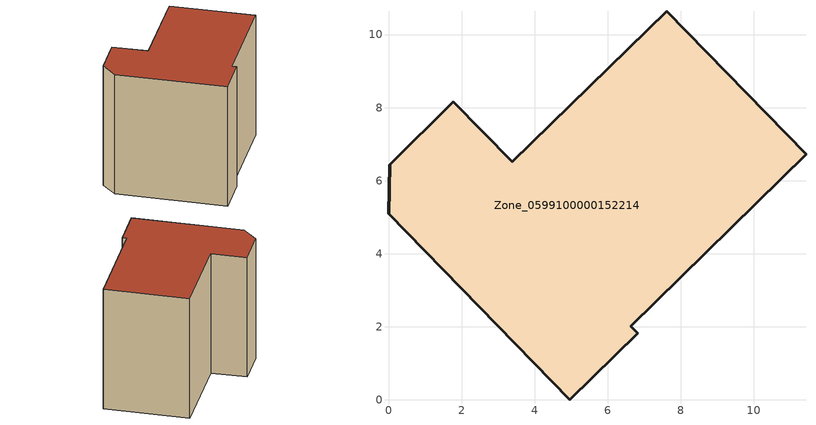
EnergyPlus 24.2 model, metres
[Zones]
Zone_0599100000152214
 floor ground (C_G): 0,5.09 0.03,6.44 1.78,8.16 3.39,6.52 7.62,10.64 11.43,6.72 6.63,2.02 6.82,1.82 4.96,0 z0
 wall outside (C_F): 0.03,6.44 0,5.09 4.96,0 6.82,1.82 6.63,2.02 11.43,6.72 7.62,10.64 3.39,6.52 1.78,8.16 0.03,6.44 z0:8.36
 roof outside (C_R): 6.82,1.82 6.63,2.02 11.43,6.72 7.62,10.64 3.39,6.52 1.78,8.16 0.03,6.44 0,5.09 4.96,0 z8.36
[BUILDING]
Pand.0599100000152214: North Axis=0; Terrain=City; Loads Convergence Tolerance Value=0.04; Temperature Convergence Tolerance Value=0.4; Solar Distribution=FullExterior; Maximum Number of Warmup Days=25; Minimum Number of Warmup Days=1
[Site:Location]
Rotterdam.The.Hague.AP_ZH_NLD Design_Conditions: Latitude=51.96; Longitude=4.45; Time Zone=1; Elevation=-4.5
[SITE:GROUNDTEMPERATURE:BUILDINGSURFACE]
18, 18, 18, 18, 18, 18, 18, 18, 18, 18, 18, 18
[MATERIAL] Thermal Absorptance=0.9; Solar Absorptance=0.7; Visible Absorptance=0.7
Name | Roughness | Thickness | Conductivity | Density | Specific Heat
G.TC.1975-1991 | MediumSmooth | 0.15 | 0.288461 | 540 | 1210
F.TC.1975-1991 | Rough | 0.3 | 0.230769 | 1920 | 840
R.TC.1975-1991 | MediumRough | 0.2 | 0.153846 | 1500 | 1000
[CONSTRUCTION]
C_G: G.TC.1975-1991
C_F: F.TC.1975-1991
C_R: R.TC.1975-1991
[ZONE]
Zone_0599100000152214: Type=1; Multiplier=1; Ceiling Height=Autocalculate; Volume=Autocalculate; Floor Area=autocalculate; Part of Total Floor Area=Yes
[ZONEINFILTRATION:DESIGNFLOWRATE]
Infil_Zone_0599100000152214: Zone or ZoneList or Space or SpaceList=Zone_0599100000152214; Schedule=AlwaysOn; Design Flow Rate Calculation Method=Flow/Area; Flow Rate per Floor Area=0.003; Constant Term Coefficient=1; Temperature Term Coefficient=0; Velocity Term Coefficient=0; Velocity Squared Term Coefficient=0
[HVACTEMPLATE:ZONE:IDEALLOADSAIRSYSTEM]
Zone_0599100000152214: Maximum Heating Supply Air Temperature=50; Minimum Cooling Supply Air Temperature=13; Maximum Heating Supply Air Humidity Ratio=0.0156; Minimum Cooling Supply Air Humidity Ratio=0.0077; Heating Limit=NoLimit; Cooling Limit=NoLimit; Dehumidification Control Type=ConstantSensibleHeatRatio; Cooling Sensible Heat Ratio=0.7; Dehumidification Setpoint=60; Humidification Control Type=None; Humidification Setpoint=30; Outdoor Air Method=None; Outdoor Air Flow Rate per Person=0.00944; Outdoor Air Flow Rate per Zone Floor Area=0; Outdoor Air Flow Rate per Zone=0; Demand Controlled Ventilation Type=None; Outdoor Air Economizer Type=NoEconomizer; Heat Recovery Type=None; Sensible Heat Recovery Effectiveness=0.7; Latent Heat Recovery Effectiveness=0.65
[ZONECONTROL:THERMOSTAT]
ThermostatControl_Zone_0599100000152214: Zone or ZoneList=Zone_0599100000152214; Control Type Schedule=DualSetpointControlType; Control 1=Thermostat_Zone_0599100000152214; Temperature Difference Between Cutout And Setpoint=0
[THERMOSTATSETPOINT:DUALSETPOINT]
Thermostat_Zone_0599100000152214: Heating Setpoint Temperature Schedule=HeatingSetpoint_Zone_0599100000152214; Cooling Setpoint Temperature Schedule=CoolingSetpoint_Zone_0599100000152214
[SCHEDULE:COMPACT]
HeatingSetpoint_Zone_0599100000152214: Through: 12/31, For: AllDays, Until: 24:00, 21
CoolingSetpoint_Zone_0599100000152214: Through: 12/31, For: AllDays, Until: 24:00, 24
DualSetpointControlType: Through: 12/31, For: AllDays, Until: 24:00, 4
AlwaysOn: Through: 12/31, For: AllDays, Until: 24:00, 1
